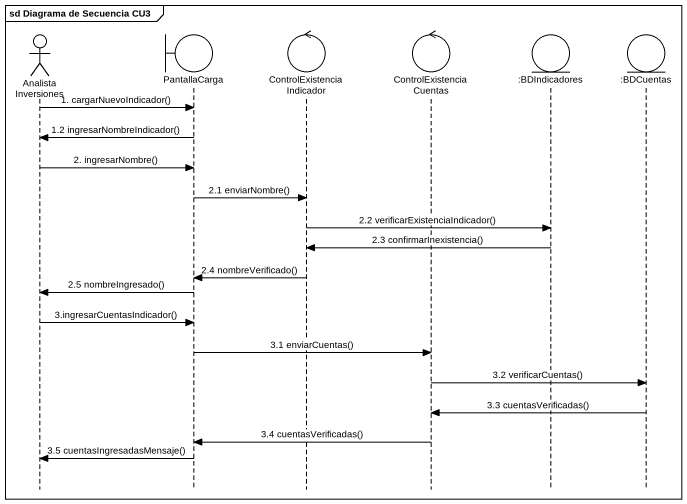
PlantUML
@startuml
mainframe sd Diagrama de Secuencia CU3
hide footbox
actor "Analista Inversiones" as Analista_Inversiones
boundary PantallaCarga
control ControlExistenciaIndicador
control ControlExistenciaCuentas
entity ":BDIndicadores" as BDIndicadores
entity ":BDCuentas" as BDCuentas

Analista_Inversiones -> PantallaCarga : 1. cargarNuevoIndicador()
PantallaCarga -> Analista_Inversiones : 1.2 ingresarNombreIndicador()
Analista_Inversiones -> PantallaCarga : 2. ingresarNombre()
PantallaCarga -> ControlExistenciaIndicador : 2.1 enviarNombre()
ControlExistenciaIndicador -> BDIndicadores : 2.2 verificarExistenciaIndicador()
BDIndicadores -> ControlExistenciaIndicador : 2.3 confirmarInexistencia()
ControlExistenciaIndicador -> PantallaCarga : 2.4 nombreVerificado()
PantallaCarga -> Analista_Inversiones : 2.5 nombreIngresado()
Analista_Inversiones -> PantallaCarga : 3.ingresarCuentasIndicador()
PantallaCarga -> ControlExistenciaCuentas : 3.1 enviarCuentas()
ControlExistenciaCuentas -> BDCuentas : 3.2 verificarCuentas()
BDCuentas -> ControlExistenciaCuentas : 3.3 cuentasVerificadas()
ControlExistenciaCuentas -> PantallaCarga : 3.4 cuentasVerificadas()
PantallaCarga -> Analista_Inversiones : 3.5 cuentasIngresadasMensaje()
@enduml
